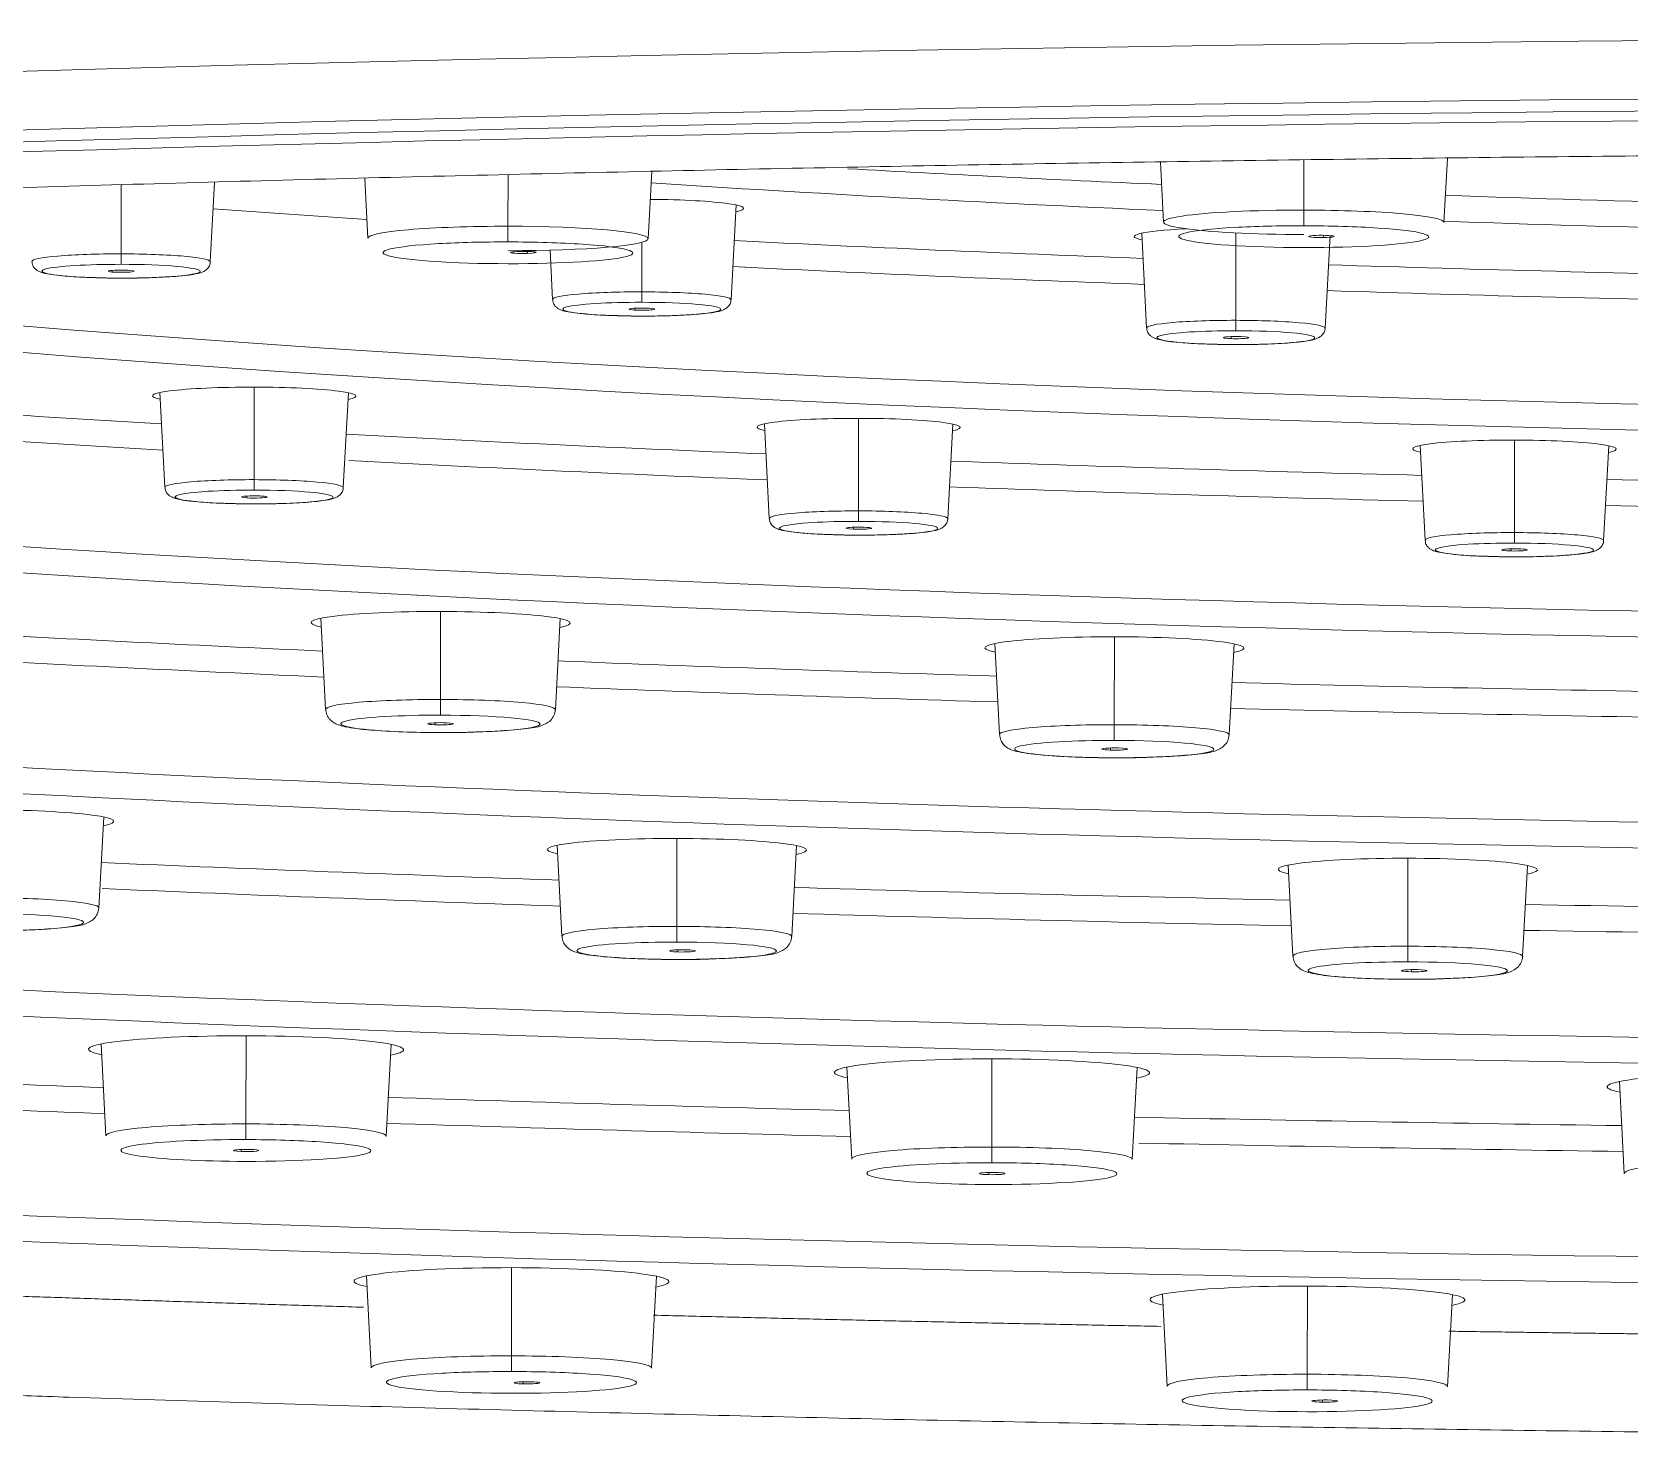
# Model space of a CAD drawing. Extents: x 16539 to 19738, y -91 to 2224.
# Drawn here: x 17463.98 to 17495.48, y 1192.75 to 1220.48 of the extents above; entities that cross this region are included whole.
import ezdxf

# ---------------------------------------------------------------- set-up
doc = ezdxf.new("R2010")
doc.units = 0
doc.header["$LTSCALE"] = 10
doc.header["$MEASUREMENT"] = 0
doc.layers.add('1', color=7, linetype='CONTINUOUS')

msp = doc.modelspace()

# ---------------------------------------------------------------- linework, layer by layer
at = {"layer": '1', "color": 7, "linetype": 'Continuous', "lineweight": 13}
for p, q in [((17489.062, 1216.97), (17489.064, 1217.962)), ((17473.37, 1216.651), (17473.371, 1217.661)), ((17465.742, 1217.47), (17465.74, 1216.106)), ((17487.723, 1214.796), (17487.726, 1216.52)), ((17489.455, 1216.428), (17489.457, 1216.472)), ((17473.752, 1216.112), (17473.756, 1216.155)), ((17476.01, 1216.334), (17476.009, 1215.358)), ((17465.566, 1215.749), (17465.564, 1215.78)), ((17475.873, 1214.998), (17475.871, 1215.034)), ((17487.631, 1214.434), (17487.63, 1214.474)), ((17468.365, 1213.478), (17468.363, 1211.653)), ((17480.285, 1212.862), (17480.283, 1211.037)), ((17493.216, 1210.608), (17493.218, 1212.434)), ((17468.222, 1211.293), (17468.22, 1211.329)), ((17480.181, 1210.675), (17480.179, 1210.715)), ((17493.155, 1210.245), (17493.154, 1210.288)), ((17472.041, 1209.052), (17472.039, 1207.317)), ((17485.329, 1208.554), (17485.327, 1206.819)), ((17471.926, 1206.856), (17471.929, 1206.817)), ((17485.252, 1206.36), (17485.253, 1206.318)), ((17476.699, 1202.84), (17476.702, 1204.575)), ((17491.114, 1202.45), (17491.116, 1204.184)), ((17476.722, 1202.336), (17476.72, 1202.377)), ((17491.189, 1201.946), (17491.188, 1201.989)), ((17468.202, 1198.944), (17468.204, 1200.683)), ((17482.912, 1198.488), (17482.915, 1200.227)), ((17468.11, 1198.4), (17468.108, 1198.441)), ((17482.851, 1197.943), (17482.85, 1197.986)), ((17473.44, 1196.108), (17473.437, 1194.369)), ((17489.132, 1194.006), (17489.134, 1195.746)), ((17473.668, 1193.816), (17473.667, 1193.858)), ((17489.433, 1193.455), (17489.432, 1193.499))]:
    msp.add_line(p, q, dxfattribs=at)
at = {"layer": '1', "color": 7, "linetype": 'Continuous', "lineweight": 18}
for p, q in [((17491.828, 1216.724), (17491.896, 1217.99)), ((17476.135, 1216.405), (17476.207, 1217.732)), ((17486.238, 1217.913), (17486.298, 1216.732)), ((17467.5, 1215.95), (17467.585, 1217.516)), ((17470.545, 1217.59), (17470.605, 1216.413)), ((17477.769, 1215.201), (17477.87, 1217.071)), ((17485.868, 1216.514), (17485.964, 1214.644)), ((17489.484, 1214.639), (17489.583, 1216.466)), ((17474.199, 1216.179), (17474.249, 1215.206)), ((17466.507, 1213.372), (17466.603, 1211.501)), ((17470.123, 1211.496), (17470.224, 1213.366)), ((17478.427, 1212.755), (17478.523, 1210.885)), ((17482.043, 1210.88), (17482.144, 1212.75)), ((17491.361, 1212.327), (17491.456, 1210.457)), ((17494.976, 1210.452), (17495.077, 1212.322)), ((17469.682, 1208.918), (17469.774, 1207.122)), ((17474.304, 1207.115), (17474.401, 1208.911)), ((17482.971, 1208.42), (17483.063, 1206.624)), ((17487.592, 1206.617), (17487.689, 1208.413)), ((17465.302, 1203.203), (17465.399, 1204.999)), ((17474.343, 1204.441), (17474.435, 1202.645)), ((17478.965, 1202.639), (17479.062, 1204.435)), ((17488.758, 1204.051), (17488.85, 1202.255)), ((17493.379, 1202.248), (17493.476, 1204.044)), ((17465.345, 1200.522), (17465.438, 1198.706)), ((17470.968, 1198.698), (17471.066, 1200.514)), ((17480.055, 1200.066), (17480.148, 1198.25)), ((17485.678, 1198.242), (17485.776, 1200.058)), ((17495.291, 1199.781), (17495.384, 1197.965)), ((17470.58, 1195.947), (17470.673, 1194.131)), ((17476.203, 1194.123), (17476.301, 1195.939)), ((17486.275, 1195.584), (17486.368, 1193.768)), ((17491.898, 1193.76), (17491.996, 1195.576))]:
    msp.add_line(p, q, dxfattribs=at)
at = {"layer": '1', "color": 7, "linetype": 'Continuous', "lineweight": 13}
for centre, major_axis, ratio, start_param, end_param in [((17513.616, 1207.315), (149.898, -0.213), 0.087156, 1.571185, 3.009838), ((17489.062, 1216.96), (0, -0.3), 0.000387, 4.677482, 6.195919), ((17473.37, 1216.64), (0, -0.3), 0.000387, 4.677482, 6.195919), ((17489.063, 1216.446), (2.465, -0.004), 0.087156, 2.158417, 4.712778), ((17489.063, 1216.446), (2.465, -0.004), 0.087156, 4.712778, 7.216234), ((17465.74, 1215.953), (1.76, -0.003), 0.087156, 1.571185, 3.146155), ((17465.74, 1216.099), (0, 0.2), 0.000387, 1.53589, 3.054326), ((17465.74, 1215.953), (1.76, -0.003), 0.087156, 6.278617, 7.85437), ((17473.37, 1216.127), (2.465, -0.004), 0.087156, 2.158417, 4.712778), ((17473.37, 1216.127), (2.465, -0.004), 0.087156, 4.712778, 7.216234), ((17465.74, 1215.764), (1.56, -0.002), 0.087156, 2.193957, 4.712778), ((17465.74, 1215.764), (1.56, -0.002), 0.087156, 4.712778, 7.85437), ((17476.009, 1215.204), (1.76, -0.003), 0.087156, 1.571185, 3.146155), ((17476.009, 1215.015), (1.56, -0.002), 0.087156, 2.193957, 4.712778), ((17476.009, 1215.351), (0, 0.2), 0.000387, 1.53589, 3.054326), ((17476.009, 1215.015), (1.56, -0.002), 0.087156, 4.712778, 7.85437), ((17476.009, 1215.204), (1.76, -0.003), 0.087156, 6.278617, 7.85437), ((17487.724, 1214.642), (1.76, -0.003), 0.087156, 1.571185, 3.146155), ((17487.723, 1214.789), (0, -0.2), 0.000387, 4.677482, 6.195919), ((17487.724, 1214.642), (1.76, -0.003), 0.087156, 6.278617, 7.85437), ((17487.724, 1214.454), (1.56, -0.002), 0.087156, 2.193957, 4.712778), ((17487.724, 1214.454), (1.56, -0.002), 0.087156, 4.712778, 7.85437), ((17468.363, 1211.499), (1.76, -0.003), 0.087156, 1.571185, 3.146155), ((17468.363, 1211.646), (0, 0.2), 0.000387, 1.53589, 3.054326), ((17468.363, 1211.499), (1.76, -0.003), 0.087156, 6.278617, 7.85437), ((17468.363, 1211.311), (1.56, -0.002), 0.087156, 2.193957, 4.712778), ((17468.363, 1211.311), (1.56, -0.002), 0.087156, 4.712778, 7.85437), ((17480.283, 1210.883), (1.76, -0.003), 0.087156, 1.571185, 3.146155), ((17480.283, 1211.03), (0, 0.2), 0.000387, 1.53589, 3.054326), ((17480.283, 1210.883), (1.76, -0.003), 0.087156, 6.278617, 7.85437), ((17480.283, 1210.694), (1.56, -0.002), 0.087156, 2.193957, 4.712778), ((17480.283, 1210.694), (1.56, -0.002), 0.087156, 4.712778, 7.85437), ((17493.216, 1210.455), (1.76, -0.003), 0.087156, 1.571185, 3.146155), ((17493.216, 1210.266), (1.56, -0.002), 0.087156, 2.193957, 4.712778), ((17493.216, 1210.601), (0, -0.2), 0.000387, 4.677482, 6.195919), ((17493.216, 1210.455), (1.76, -0.003), 0.087156, 6.278617, 7.85437), ((17493.216, 1210.266), (1.56, -0.002), 0.087156, 4.712778, 7.85437), ((17472.039, 1207.119), (2.265, -0.003), 0.087156, 1.571185, 3.146151), ((17472.039, 1207.306), (0, 0.3), 0.000387, 1.53589, 3.054326), ((17472.039, 1207.119), (2.265, -0.003), 0.087156, 6.278614, 7.85437), ((17472.039, 1206.836), (1.965, -0.003), 0.087156, 2.157828, 4.712778), ((17472.039, 1206.836), (1.965, -0.003), 0.087156, 4.712778, 7.85437), ((17485.327, 1206.621), (2.265, -0.003), 0.087156, 1.571185, 3.146151), ((17485.327, 1206.808), (0, 0.3), 0.000387, 1.53589, 3.054326), ((17485.327, 1206.621), (2.265, -0.003), 0.087156, 6.278614, 7.85437), ((17485.327, 1206.338), (1.965, -0.003), 0.087156, 2.157828, 4.712778), ((17485.327, 1206.338), (1.965, -0.003), 0.087156, 4.712778, 7.85437), ((17463.037, 1203.208), (2.265, -0.003), 0.087156, 6.278614, 7.85437), ((17463.036, 1202.924), (1.965, -0.003), 0.087156, 4.712778, 7.85437), ((17476.7, 1202.643), (2.265, -0.003), 0.087156, 1.571185, 3.146151), ((17476.7, 1202.83), (0, 0.3), 0.000387, 1.53589, 3.054326), ((17476.7, 1202.643), (2.265, -0.003), 0.087156, 6.278614, 7.85437), ((17476.7, 1202.36), (1.965, -0.003), 0.087156, 2.157828, 4.712778), ((17476.7, 1202.36), (1.965, -0.003), 0.087156, 4.712778, 7.85437), ((17491.115, 1202.252), (2.265, -0.003), 0.087156, 1.571185, 3.146151), ((17491.114, 1202.439), (0, -0.3), 0.000387, 4.677482, 6.195919), ((17491.115, 1202.252), (2.265, -0.003), 0.087156, 6.278614, 7.85437), ((17491.114, 1201.969), (1.965, -0.003), 0.087156, 2.157828, 4.712778), ((17491.114, 1201.969), (1.965, -0.003), 0.087156, 4.712778, 7.85437), ((17468.202, 1198.933), (0, -0.3), 0.000387, 4.677482, 6.195919), ((17468.202, 1198.42), (2.465, -0.004), 0.087156, 4.712778, 7.216234), ((17482.912, 1198.478), (0, -0.3), 0.000387, 4.677482, 6.195919), ((17482.912, 1197.964), (2.465, -0.004), 0.087156, 4.712778, 7.216234), ((17473.437, 1194.359), (0, 0.3), 0.000387, 1.53589, 3.054326), ((17473.438, 1193.845), (2.465, -0.004), 0.087156, 2.158417, 4.712778), ((17473.438, 1193.845), (2.465, -0.004), 0.087156, 4.712778, 7.216234), ((17489.132, 1193.996), (0, 0.3), 0.000387, 1.53589, 3.054326), ((17489.132, 1193.482), (2.465, -0.004), 0.087156, 2.158417, 4.712778), ((17489.132, 1193.482), (2.465, -0.004), 0.087156, 4.712778, 7.216234)]:
    msp.add_ellipse(centre, major_axis=major_axis, ratio=ratio, start_param=start_param, end_param=end_param, dxfattribs=at)
at = {"layer": '1', "color": 7, "linetype": 'Continuous', "lineweight": 18}
for centre, major_axis, ratio, start_param, end_param in [((17513.614, 1206.23), (149.122, -0.212), 0.087156, 1.571185, 3.058336), ((17513.614, 1206.062), (-148.362, 0.211), 0.087156, 4.712778, 7.458922), ((17513.614, 1205.925), (-147.742, 0.21), 0.087156, 4.712778, 6.687809), ((17513.637, 1222.331), (-62.469, 0.089), 0.087156, 1.003686, 1.117225), ((17513.637, 1221.866), (-62.968, 0.089), 0.087156, 0.93408, 1.121594), ((17513.637, 1221.866), (-73.032, 0.104), 0.087156, 0.888134, 0.94051), ((17476.012, 1217.008), (2.005, -0.003), 0.087156, 5.889353, 7.771412), ((17513.637, 1222.331), (-62.469, 0.089), 0.087156, 1.214761, 1.395158), ((17513.633, 1219.342), (-73.669, 0.105), 0.087156, 0.434517, 1.571185), ((17489.063, 1216.729), (2.765, -0.004), 0.087156, 1.571185, 4.712778), ((17489.063, 1216.729), (2.765, -0.004), 0.087156, 6.278616, 7.85437), ((17513.637, 1221.866), (-62.968, 0.089), 0.087156, 1.217265, 1.571185), ((17473.37, 1216.41), (2.765, -0.004), 0.087156, 1.571185, 3.146155), ((17473.37, 1216.41), (2.765, -0.004), 0.087156, 4.712778, 7.85437), ((17513.637, 1221.866), (-73.032, 0.104), 0.087156, 1.058516, 1.181235), ((17487.726, 1216.446), (2.005, -0.003), 0.087156, 2.079534, 3.535417), ((17489.063, 1216.446), (2.465, -0.004), 0.087156, 1.571185, 2.158417), ((17489.063, 1216.446), (2.465, -0.004), 0.087156, 0.933049, 1.571185), ((17489.409, 1216.45), (-0.254, 0), 0.087481, 4.894863, 8.036456), ((17489.409, 1216.45), (-0.254, 0), 0.087481, 1.75327, 4.894863), ((17513.632, 1218.877), (-74.168, 0.105), 0.087156, 0.447869, 1.571185), ((17473.37, 1216.127), (2.465, -0.004), 0.087156, 1.571185, 2.158417), ((17473.37, 1216.127), (2.465, -0.004), 0.087156, 0.933049, 1.571185), ((17473.676, 1216.134), (-0.254, 0), 0.087441, 5.016308, 8.157901), ((17473.676, 1216.134), (-0.254, 0), 0.087441, 1.874716, 5.016308), ((17465.74, 1215.764), (1.56, -0.002), 0.087156, 1.571185, 2.193957), ((17465.744, 1215.764), (-0.252, 0), 0.087156, 3.926885, 7.068478), ((17465.744, 1215.764), (-0.252, 0), 0.087156, 0.785293, 3.926885), ((17513.636, 1221.401), (-73.531, 0.104), 0.087156, 1.061903, 1.184425), ((17513.637, 1221.866), (-73.032, 0.104), 0.087156, 1.234838, 1.363594), ((17476.009, 1215.015), (1.56, -0.002), 0.087156, 1.571185, 2.193957), ((17513.636, 1221.401), (-73.531, 0.104), 0.087156, 1.236802, 1.365362), ((17476.013, 1215.016), (-0.251, 0), 0.087188, 4.123272, 7.264865), ((17476.013, 1215.016), (-0.251, 0), 0.087188, 0.98168, 4.123272), ((17487.724, 1214.454), (1.56, -0.002), 0.087156, 1.571185, 2.193957), ((17487.728, 1214.454), (-0.251, 0), 0.087216, 4.319729, 7.461322), ((17487.728, 1214.454), (-0.251, 0), 0.087216, 1.178137, 4.319729), ((17513.628, 1215.888), (-86.368, 0.123), 0.087156, 0.230903, 1.571185), ((17513.629, 1216.353), (-85.869, 0.122), 0.087156, 0.297907, 1.571185), ((17513.624, 1212.9), (-99.568, 0.141), 0.087156, 6.164144, 7.85437), ((17513.625, 1213.365), (-99.069, 0.141), 0.087156, 6.21711, 7.85437), ((17468.366, 1213.303), (2.005, -0.003), 0.087156, 1.571185, 3.535417), ((17468.366, 1213.303), (2.005, -0.003), 0.087156, 5.889353, 7.85437), ((17513.632, 1218.877), (-85.232, 0.121), 0.087156, 0.884698, 0.985523), ((17513.632, 1218.412), (-85.731, 0.122), 0.087156, 0.891717, 0.989745), ((17480.286, 1212.687), (2.005, -0.003), 0.087156, 1.571185, 3.535417), ((17480.286, 1212.687), (2.005, -0.003), 0.087156, 5.889353, 7.85437), ((17513.632, 1218.877), (-85.232, 0.121), 0.087156, 1.035936, 1.145499), ((17493.219, 1212.259), (2.005, -0.003), 0.087156, 1.571185, 3.535417), ((17493.219, 1212.259), (2.005, -0.003), 0.087156, 5.889353, 7.85437), ((17513.632, 1218.412), (-85.731, 0.122), 0.087156, 1.040109, 1.148494), ((17513.632, 1218.877), (-85.232, 0.121), 0.087156, 1.191985, 1.306899), ((17513.632, 1218.877), (-85.232, 0.121), 0.087156, 1.350979, 1.468789), ((17468.363, 1211.311), (1.56, -0.002), 0.087156, 1.571185, 2.193957), ((17468.367, 1211.311), (-0.252, 0), 0.087198, 4.10129, 7.242882), ((17468.367, 1211.311), (-0.252, 0), 0.087198, 0.959697, 4.10129), ((17513.632, 1218.412), (-85.731, 0.122), 0.087156, 1.193948, 1.308764), ((17513.632, 1218.412), (-85.731, 0.122), 0.087156, 1.351961, 1.469721), ((17513.62, 1209.911), (-113.768, 0.162), 0.087156, 6.207341, 7.85437), ((17480.283, 1210.694), (1.56, -0.002), 0.087156, 1.571185, 2.193957), ((17480.287, 1210.695), (-0.252, 0), 0.087234, 4.275947, 7.417539), ((17480.287, 1210.695), (-0.252, 0), 0.087234, 1.134354, 4.275947), ((17513.62, 1210.376), (-113.269, 0.161), 0.087156, 6.277389, 7.85437), ((17493.216, 1210.266), (1.56, -0.002), 0.087156, 1.571185, 2.193957), ((17493.22, 1210.267), (-0.252, 0), 0.087262, 4.45067, 7.592262), ((17493.22, 1210.267), (-0.252, 0), 0.087262, 1.309077, 4.45067), ((17472.042, 1208.829), (2.555, -0.004), 0.087156, 1.571185, 3.544449), ((17472.042, 1208.829), (2.555, -0.004), 0.087156, 5.880321, 7.85437), ((17513.615, 1206.923), (-128.968, 0.183), 0.087156, 6.151627, 7.85437), ((17513.616, 1207.388), (-128.469, 0.183), 0.087156, 6.192566, 7.85437), ((17513.628, 1215.888), (-98.432, 0.14), 0.087156, 1.019786, 1.108487), ((17485.33, 1208.331), (2.555, -0.004), 0.087156, 1.571185, 3.544449), ((17485.33, 1208.331), (2.555, -0.004), 0.087156, 5.880321, 7.85437), ((17513.627, 1215.424), (-98.931, 0.141), 0.087156, 1.020277, 1.111285), ((17513.628, 1215.888), (-98.432, 0.14), 0.087156, 1.160471, 1.254522), ((17513.627, 1215.424), (-98.931, 0.141), 0.087156, 1.162385, 1.256437), ((17513.628, 1215.888), (-98.432, 0.14), 0.087156, 1.303806, 1.401048), ((17472.039, 1206.836), (1.965, -0.003), 0.087156, 1.571185, 2.157829), ((17513.627, 1215.424), (-98.931, 0.141), 0.087156, 1.304886, 1.402177), ((17472.044, 1206.837), (-0.253, 0), 0.087255, 4.24074, 7.382333), ((17472.044, 1206.837), (-0.253, 0), 0.087255, 1.099148, 4.24074), ((17485.327, 1206.338), (1.965, -0.003), 0.087156, 1.571185, 2.157829), ((17485.332, 1206.339), (-0.253, 0), 0.087293, 4.398038, 7.539631), ((17485.332, 1206.339), (-0.253, 0), 0.087293, 1.256446, 4.398038), ((17463.039, 1204.917), (2.555, -0.004), 0.087156, 5.880321, 7.85437), ((17476.702, 1204.352), (2.555, -0.004), 0.087156, 1.571185, 3.544449), ((17476.702, 1204.352), (2.555, -0.004), 0.087156, 5.880321, 7.85437), ((17513.624, 1212.9), (-112.632, 0.16), 0.087156, 1.127975, 1.215007), ((17491.117, 1203.962), (2.555, -0.004), 0.087156, 1.571185, 3.544449), ((17491.117, 1203.962), (2.555, -0.004), 0.087156, 5.880321, 7.85437), ((17513.623, 1212.435), (-113.131, 0.161), 0.087156, 1.130233, 1.216872), ((17513.624, 1212.9), (-112.632, 0.16), 0.087156, 1.258597, 1.348623), ((17513.624, 1212.9), (-112.632, 0.16), 0.087156, 1.390691, 1.483662), ((17513.623, 1212.435), (-113.131, 0.161), 0.087156, 1.259775, 1.34985), ((17476.7, 1202.36), (1.965, -0.003), 0.087156, 1.571185, 2.157829), ((17513.623, 1212.435), (-113.131, 0.161), 0.087156, 1.391231, 1.4843), ((17476.81, 1202.357), (-0.253, 0), 0.087324, 4.354709, 7.496301), ((17476.81, 1202.357), (-0.253, 0), 0.087324, 1.213116, 4.354709), ((17491.114, 1201.969), (1.965, -0.003), 0.087156, 1.571185, 2.157829), ((17491.243, 1201.967), (-0.253, 0), 0.087358, 4.497921, 7.639514), ((17491.243, 1201.967), (-0.253, 0), 0.087358, 1.356329, 4.497921), ((17468.205, 1200.412), (3.105, -0.004), 0.087156, 1.571185, 3.550192), ((17468.205, 1200.412), (3.105, -0.004), 0.087156, 5.874627, 7.85437), ((17513.62, 1209.911), (-127.832, 0.182), 0.087156, 1.11266, 1.184033), ((17482.915, 1199.957), (3.105, -0.004), 0.087156, 1.571185, 3.550192), ((17482.915, 1199.957), (3.105, -0.004), 0.087156, 5.874627, 7.85437), ((17498.151, 1199.672), (3.105, -0.004), 0.087156, 1.571185, 3.550192), ((17513.619, 1209.446), (-128.331, 0.182), 0.087156, 1.114329, 1.185849), ((17513.62, 1209.911), (-127.832, 0.182), 0.087156, 1.231059, 1.305573), ((17513.62, 1209.911), (-127.832, 0.182), 0.087156, 1.350881, 1.427359), ((17468.203, 1198.703), (2.765, -0.004), 0.087156, 1.571185, 3.146155), ((17468.203, 1198.703), (2.765, -0.004), 0.087156, 6.278616, 7.85437), ((17513.619, 1209.446), (-128.331, 0.182), 0.087156, 1.232188, 1.306849), ((17468.202, 1198.42), (2.465, -0.004), 0.087156, 1.571185, 4.712778), ((17468.207, 1198.42), (-0.253, 0), 0.087354, 4.318924, 7.460516), ((17468.207, 1198.42), (-0.253, 0), 0.087354, 1.177331, 4.318924), ((17468.202, 1198.42), (2.465, -0.004), 0.087156, 0.933049, 1.571185), ((17482.913, 1198.247), (2.765, -0.004), 0.087156, 1.571185, 3.146155), ((17482.913, 1198.247), (2.765, -0.004), 0.087156, 6.278616, 7.85437), ((17513.619, 1209.446), (-128.331, 0.182), 0.087156, 1.352501, 1.428144), ((17482.912, 1197.964), (2.465, -0.004), 0.087156, 1.571185, 4.712778), ((17482.912, 1197.964), (2.465, -0.004), 0.087156, 0.933049, 1.571185), ((17498.148, 1197.962), (2.765, -0.004), 0.087156, 1.571185, 3.146155), ((17482.917, 1197.965), (-0.253, 0), 0.087399, 4.450162, 7.591755), ((17482.917, 1197.965), (-0.253, 0), 0.087399, 1.308569, 4.450162), ((17473.44, 1195.838), (3.105, -0.004), 0.087156, 1.571185, 3.550192), ((17473.44, 1195.838), (3.105, -0.004), 0.087156, 5.874578, 7.85437), ((17489.135, 1195.475), (3.105, -0.004), 0.087156, 1.571185, 3.550192), ((17489.135, 1195.475), (3.105, -0.004), 0.087156, 5.874578, 7.85437), ((17473.438, 1194.128), (2.765, -0.004), 0.087156, 1.571185, 3.146155), ((17473.438, 1194.128), (2.765, -0.004), 0.087156, 6.278616, 7.85437), ((17473.438, 1193.845), (2.465, -0.004), 0.087156, 1.571185, 2.158417), ((17473.438, 1193.845), (2.465, -0.004), 0.087156, 0.933049, 1.571185), ((17489.133, 1193.765), (2.765, -0.004), 0.087156, 1.571185, 3.146155), ((17489.133, 1193.765), (2.765, -0.004), 0.087156, 6.278616, 7.85437), ((17473.744, 1193.837), (-0.254, 0), 0.087442, 4.40925, 7.550842), ((17473.744, 1193.837), (-0.254, 0), 0.087442, 1.267657, 4.40925), ((17489.132, 1193.482), (2.465, -0.004), 0.087156, 1.571185, 2.158417), ((17489.132, 1193.482), (2.465, -0.004), 0.087156, 0.933049, 1.571185), ((17489.478, 1193.477), (-0.254, 0), 0.087481, 4.530695, 7.672288), ((17489.478, 1193.477), (-0.254, 0), 0.087481, 1.389103, 4.530695)]:
    msp.add_ellipse(centre, major_axis=major_axis, ratio=ratio, start_param=start_param, end_param=end_param, dxfattribs=at)
for points, knots in [([(17513.575, 1218.11), (17511.171, 1218.113), (17508.771, 1218.111), (17505.173, 1218.101), (17503.975, 1218.096), (17502.478, 1218.088), (17502.178, 1218.087), (17501.579, 1218.083), (17501.28, 1218.081), (17500.382, 1218.076), (17499.785, 1218.072), (17496.802, 1218.05), (17494.431, 1218.028), (17489.719, 1217.973), (17487.377, 1217.941), (17482.724, 1217.866), (17478.099, 1217.781), (17471.25, 1217.625), (17466.742, 1217.502), (17462.263, 1217.368), (17460.039, 1217.296), (17456.725, 1217.181), (17455.623, 1217.141), (17454.389, 1217.095), (17454.252, 1217.09), (17453.978, 1217.08), (17453.841, 1217.074), (17453.43, 1217.059), (17452.611, 1217.028), (17451.796, 1216.996), (17449.09, 1216.887), (17446.959, 1216.797), (17442.763, 1216.606), (17440.697, 1216.507), (17436.63, 1216.3), (17432.629, 1216.084), (17426.819, 1215.735), (17423.076, 1215.485), (17419.398, 1215.227), (17417.592, 1215.094), (17415.376, 1214.922), (17414.714, 1214.869), (17413.947, 1214.808), (17413.62, 1214.781), (17413.402, 1214.764), (17413.293, 1214.755), (17412.315, 1214.675), (17411.458, 1214.603), (17408.922, 1214.385), (17407.28, 1214.237), (17404.088, 1213.934), (17400.99, 1213.624), (17396.622, 1213.141), (17393.896, 1212.807), (17391.262, 1212.467), (17389.992, 1212.294), (17387.545, 1211.941), (17386.369, 1211.761), (17384.959, 1211.533), (17384.61, 1211.476), (17384.266, 1211.418), (17384.129, 1211.395), (17384.06, 1211.383), (17383.856, 1211.349), (17383.178, 1211.233), (17382.523, 1211.117), (17380.993, 1210.836), (17380.03, 1210.647), (17378.215, 1210.267), (17376.511, 1209.883), (17374.288, 1209.297), (17373.027, 1208.901), (17371.876, 1208.501), (17371.357, 1208.3), (17370.429, 1207.893), (17370.022, 1207.689), (17369.628, 1207.457), (17369.564, 1207.418), (17369.501, 1207.379), (17369.46, 1207.353), (17369.44, 1207.34), (17369.34, 1207.276), (17369.11, 1207.12), (17368.914, 1206.965), (17368.567, 1206.655), (17368.394, 1206.448), (17368.167, 1206.034), (17368.056, 1205.621), (17368.236, 1205.001), (17368.588, 1204.589), (17369.056, 1204.176), (17369.349, 1203.97), (17370.051, 1203.558), (17370.461, 1203.352), (17370.961, 1203.133), (17370.991, 1203.12), (17371.051, 1203.094), (17371.081, 1203.081), (17371.172, 1203.043), (17371.356, 1202.966), (17371.805, 1202.787), (17372.222, 1202.634), (17373.096, 1202.33), (17373.733, 1202.129), (17375.118, 1201.731), (17376.611, 1201.336), (17379.174, 1200.755), (17381.099, 1200.374), (17383.133, 1199.997), (17384.204, 1199.811), (17385.893, 1199.533), (17386.47, 1199.441), (17387.356, 1199.304), (17387.804, 1199.235), (17388.336, 1199.156), (17388.567, 1199.121), (17388.72, 1199.099), (17388.798, 1199.087), (17390.112, 1198.895), (17391.394, 1198.717), (17394.049, 1198.368), (17395.422, 1198.196), (17398.255, 1197.86), (17401.177, 1197.53), (17405.824, 1197.055), (17409.097, 1196.751), (17412.46, 1196.453), (17414.185, 1196.308), (17416.841, 1196.095), (17417.738, 1196.024), (17419.1, 1195.92), (17419.671, 1195.877), (17420.246, 1195.834), (17420.477, 1195.817), (17420.592, 1195.809), (17420.939, 1195.783), (17423.023, 1195.63), (17425.146, 1195.483), (17428.979, 1195.231), (17430.924, 1195.109), (17434.875, 1194.874), (17438.883, 1194.647), (17445.07, 1194.334), (17449.311, 1194.142), (17453.611, 1193.959), (17455.79, 1193.871), (17459.103, 1193.747), (17460.215, 1193.707), (17461.615, 1193.658), (17462.035, 1193.643), (17462.457, 1193.629), (17462.738, 1193.619), (17462.879, 1193.615), (17463.583, 1193.591), (17464.147, 1193.572), (17466.969, 1193.481), (17469.237, 1193.412), (17473.795, 1193.286), (17476.085, 1193.228), (17480.684, 1193.121), (17485.304, 1193.024), (17492.296, 1192.909), (17496.998, 1192.852), (17501.72, 1192.805), (17504.092, 1192.786), (17508.856, 1192.759), (17511.248, 1192.751), (17513.652, 1192.747)], [0, 0, 0, 0, 0.015625, 0.015625, 0.023438, 0.023438, 0.025391, 0.025391, 0.027344, 0.027344, 0.03125, 0.03125, 0.046875, 0.046875, 0.0625, 0.0625, 0.078125, 0.09375, 0.109375, 0.109375, 0.125, 0.125, 0.132813, 0.132813, 0.133789, 0.133789, 0.134766, 0.134766, 0.136719, 0.140625, 0.140625, 0.15625, 0.15625, 0.171875, 0.171875, 0.1875, 0.203125, 0.21875, 0.21875, 0.234375, 0.234375, 0.238281, 0.240234, 0.241211, 0.241211, 0.242188, 0.242188, 0.25, 0.25, 0.265625, 0.265625, 0.28125, 0.296875, 0.3125, 0.3125, 0.328125, 0.328125, 0.34375, 0.34375, 0.347656, 0.348633, 0.348633, 0.349609, 0.349609, 0.351563, 0.359375, 0.359375, 0.375, 0.375, 0.390625, 0.40625, 0.421875, 0.421875, 0.4375, 0.4375, 0.453125, 0.453125, 0.455078, 0.456055, 0.456055, 0.457031, 0.457031, 0.460938, 0.46875, 0.46875, 0.484375, 0.484375, 0.5, 0.515625, 0.53125, 0.53125, 0.546875, 0.546875, 0.5625, 0.5625, 0.563477, 0.563477, 0.564453, 0.564453, 0.566406, 0.570313, 0.578125, 0.578125, 0.59375, 0.59375, 0.609375, 0.625, 0.640625, 0.640625, 0.65625, 0.65625, 0.664063, 0.664063, 0.667969, 0.669922, 0.670898, 0.670898, 0.671875, 0.671875, 0.6875, 0.6875, 0.703125, 0.703125, 0.71875, 0.734375, 0.75, 0.75, 0.765625, 0.765625, 0.773438, 0.773438, 0.777344, 0.77832, 0.77832, 0.779297, 0.779297, 0.78125, 0.796875, 0.796875, 0.8125, 0.8125, 0.828125, 0.84375, 0.859375, 0.859375, 0.875, 0.875, 0.882813, 0.882813, 0.884766, 0.885742, 0.885742, 0.886719, 0.886719, 0.890625, 0.890625, 0.90625, 0.90625, 0.921875, 0.921875, 0.9375, 0.953125, 0.96875, 0.96875, 0.984375, 0.984375, 1, 1, 1, 1]), ([(17463.985, 1215.954), (17463.985, 1215.934), (17463.988, 1215.889), (17464.026, 1215.828), (17464.077, 1215.782), (17464.14, 1215.749), (17464.263, 1215.711), (17464.535, 1215.673), (17464.919, 1215.645), (17465.159, 1215.639), (17465.213, 1215.638)], [0, 0, 0, 0, 0.032458, 0.081052, 0.128513, 0.188395, 0.304996, 0.633148, 0.920833, 1, 1, 1, 1]), ([(17465.74, 1215.627), (17465.914, 1215.627), (17466.273, 1215.632), (17466.788, 1215.655), (17467.156, 1215.697), (17467.307, 1215.728), (17467.41, 1215.779), (17467.471, 1215.844), (17467.502, 1215.911), (17467.498, 1215.947), (17467.498, 1215.952)], [0, 0, 0, 0, 0.19435, 0.426055, 0.662938, 0.843328, 0.90379, 0.94984, 0.992901, 1, 1, 1, 1]), ([(17474.254, 1215.205), (17474.253, 1215.185), (17474.257, 1215.14), (17474.295, 1215.079), (17474.346, 1215.034), (17474.409, 1215), (17474.532, 1214.962), (17474.804, 1214.925), (17475.188, 1214.896), (17475.428, 1214.89), (17475.482, 1214.889)], [0, 0, 0, 0, 0.032458, 0.081052, 0.128513, 0.188395, 0.304996, 0.633148, 0.920833, 1, 1, 1, 1]), ([(17476.009, 1214.879), (17476.183, 1214.879), (17476.542, 1214.883), (17477.057, 1214.907), (17477.424, 1214.948), (17477.576, 1214.98), (17477.679, 1215.031), (17477.74, 1215.095), (17477.771, 1215.163), (17477.767, 1215.198), (17477.766, 1215.203)], [0, 0, 0, 0, 0.19435, 0.426055, 0.662938, 0.843328, 0.90379, 0.94984, 0.992901, 1, 1, 1, 1]), ([(17485.969, 1214.643), (17485.968, 1214.623), (17485.972, 1214.578), (17486.01, 1214.517), (17486.06, 1214.472), (17486.124, 1214.438), (17486.247, 1214.4), (17486.518, 1214.363), (17486.902, 1214.334), (17487.143, 1214.328), (17487.197, 1214.327)], [0, 0, 0, 0, 0.032458, 0.081052, 0.128513, 0.188395, 0.304996, 0.633148, 0.920833, 1, 1, 1, 1]), ([(17487.724, 1214.317), (17487.898, 1214.317), (17488.257, 1214.321), (17488.772, 1214.345), (17489.139, 1214.386), (17489.29, 1214.418), (17489.393, 1214.469), (17489.454, 1214.533), (17489.486, 1214.601), (17489.482, 1214.636), (17489.481, 1214.641)], [0, 0, 0, 0, 0.19435, 0.426055, 0.662938, 0.843328, 0.90379, 0.94984, 0.992901, 1, 1, 1, 1]), ([(17466.608, 1211.5), (17466.607, 1211.48), (17466.611, 1211.435), (17466.649, 1211.374), (17466.7, 1211.329), (17466.763, 1211.295), (17466.886, 1211.257), (17467.158, 1211.22), (17467.542, 1211.191), (17467.782, 1211.185), (17467.836, 1211.184)], [0, 0, 0, 0, 0.032458, 0.081052, 0.128513, 0.188395, 0.304996, 0.633148, 0.920833, 1, 1, 1, 1]), ([(17468.363, 1211.174), (17468.537, 1211.174), (17468.896, 1211.178), (17469.411, 1211.202), (17469.778, 1211.243), (17469.93, 1211.275), (17470.032, 1211.326), (17470.094, 1211.39), (17470.125, 1211.458), (17470.121, 1211.493), (17470.12, 1211.499)], [0, 0, 0, 0, 0.19435, 0.426055, 0.662938, 0.843328, 0.90379, 0.94984, 0.992901, 1, 1, 1, 1]), ([(17478.528, 1210.884), (17478.527, 1210.864), (17478.531, 1210.819), (17478.569, 1210.758), (17478.619, 1210.713), (17478.683, 1210.679), (17478.806, 1210.641), (17479.078, 1210.604), (17479.462, 1210.575), (17479.702, 1210.569), (17479.756, 1210.568)], [0, 0, 0, 0, 0.032458, 0.081052, 0.128513, 0.188395, 0.304996, 0.633148, 0.920833, 1, 1, 1, 1]), ([(17480.283, 1210.558), (17480.457, 1210.557), (17480.816, 1210.562), (17481.331, 1210.586), (17481.698, 1210.627), (17481.85, 1210.659), (17481.952, 1210.709), (17482.014, 1210.774), (17482.045, 1210.841), (17482.041, 1210.877), (17482.04, 1210.882)], [0, 0, 0, 0, 0.19435, 0.426055, 0.662938, 0.843328, 0.90379, 0.94984, 0.992901, 1, 1, 1, 1]), ([(17491.461, 1210.456), (17491.461, 1210.436), (17491.464, 1210.391), (17491.502, 1210.33), (17491.553, 1210.284), (17491.616, 1210.251), (17491.739, 1210.213), (17492.011, 1210.175), (17492.395, 1210.147), (17492.635, 1210.141), (17492.689, 1210.14)], [0, 0, 0, 0, 0.032458, 0.081052, 0.128513, 0.188395, 0.304996, 0.633148, 0.920833, 1, 1, 1, 1]), ([(17493.216, 1210.129), (17493.39, 1210.129), (17493.749, 1210.134), (17494.264, 1210.157), (17494.632, 1210.199), (17494.783, 1210.231), (17494.886, 1210.281), (17494.947, 1210.346), (17494.978, 1210.413), (17494.974, 1210.449), (17494.974, 1210.454)], [0, 0, 0, 0, 0.19435, 0.426055, 0.662938, 0.843328, 0.90379, 0.94984, 0.992901, 1, 1, 1, 1]), ([(17469.779, 1207.119), (17469.781, 1207.08), (17469.793, 1207.008), (17469.855, 1206.92), (17469.926, 1206.861), (17470.014, 1206.817), (17470.181, 1206.767), (17470.533, 1206.719), (17471.185, 1206.677), (17471.714, 1206.665), (17471.998, 1206.664), (17472.039, 1206.664)], [0, 0, 0, 0, 0.038445, 0.077595, 0.116321, 0.164481, 0.255838, 0.51611, 0.741607, 0.962164, 1, 1, 1, 1]), ([(17472.812, 1206.679), (17472.983, 1206.684), (17473.366, 1206.699), (17473.831, 1206.756), (17474.028, 1206.78), (17474.203, 1206.89), (17474.281, 1206.992), (17474.298, 1207.071), (17474.302, 1207.114)], [0, 0, 0, 0, 0.209948, 0.520573, 0.814998, 0.885414, 0.94542, 1, 1, 1, 1]), ([(17483.067, 1206.621), (17483.069, 1206.582), (17483.082, 1206.51), (17483.143, 1206.421), (17483.215, 1206.363), (17483.302, 1206.319), (17483.47, 1206.269), (17483.821, 1206.221), (17484.474, 1206.179), (17485.003, 1206.167), (17485.286, 1206.166), (17485.328, 1206.166)], [0, 0, 0, 0, 0.038445, 0.077595, 0.116321, 0.164481, 0.255838, 0.51611, 0.741607, 0.962164, 1, 1, 1, 1]), ([(17486.1, 1206.181), (17486.271, 1206.186), (17486.655, 1206.201), (17487.119, 1206.258), (17487.316, 1206.282), (17487.491, 1206.392), (17487.57, 1206.494), (17487.587, 1206.573), (17487.59, 1206.616)], [0, 0, 0, 0, 0.209948, 0.520573, 0.814998, 0.885414, 0.94542, 1, 1, 1, 1]), ([(17463.809, 1202.767), (17463.981, 1202.772), (17464.364, 1202.787), (17464.828, 1202.844), (17465.026, 1202.868), (17465.2, 1202.978), (17465.279, 1203.08), (17465.296, 1203.159), (17465.299, 1203.202)], [0, 0, 0, 0, 0.209948, 0.520573, 0.814998, 0.885414, 0.94542, 1, 1, 1, 1]), ([(17474.44, 1202.643), (17474.441, 1202.603), (17474.454, 1202.531), (17474.516, 1202.443), (17474.587, 1202.384), (17474.675, 1202.34), (17474.842, 1202.291), (17475.194, 1202.242), (17475.846, 1202.201), (17476.375, 1202.189), (17476.658, 1202.187), (17476.7, 1202.187)], [0, 0, 0, 0, 0.038445, 0.077595, 0.116321, 0.164481, 0.255838, 0.51611, 0.741607, 0.962164, 1, 1, 1, 1]), ([(17477.473, 1202.203), (17477.644, 1202.208), (17478.027, 1202.223), (17478.492, 1202.28), (17478.689, 1202.304), (17478.863, 1202.413), (17478.942, 1202.515), (17478.959, 1202.595), (17478.963, 1202.637)], [0, 0, 0, 0, 0.209948, 0.520573, 0.814998, 0.885414, 0.94542, 1, 1, 1, 1]), ([(17488.854, 1202.252), (17488.856, 1202.213), (17488.869, 1202.141), (17488.93, 1202.052), (17489.002, 1201.994), (17489.089, 1201.95), (17489.257, 1201.9), (17489.608, 1201.852), (17490.261, 1201.81), (17490.79, 1201.798), (17491.073, 1201.797), (17491.115, 1201.797)], [0, 0, 0, 0, 0.038445, 0.077595, 0.116321, 0.164481, 0.255838, 0.51611, 0.741607, 0.962164, 1, 1, 1, 1]), ([(17491.887, 1201.812), (17492.058, 1201.817), (17492.442, 1201.832), (17492.906, 1201.889), (17493.103, 1201.913), (17493.278, 1202.023), (17493.357, 1202.124), (17493.374, 1202.204), (17493.377, 1202.246)], [0, 0, 0, 0, 0.209948, 0.520573, 0.814998, 0.885414, 0.94542, 1, 1, 1, 1])]:
    msp.add_open_spline(points, degree=3, knots=knots, dxfattribs=at)
for points in [[(17465.213, 1215.638), (17465.468, 1215.627), (17465.74, 1215.627)], [(17475.482, 1214.889), (17475.737, 1214.879), (17476.009, 1214.879)], [(17487.197, 1214.327), (17487.451, 1214.317), (17487.724, 1214.317)], [(17467.836, 1211.184), (17468.091, 1211.174), (17468.363, 1211.174)], [(17479.756, 1210.568), (17480.011, 1210.558), (17480.283, 1210.558)], [(17492.689, 1210.14), (17492.944, 1210.13), (17493.216, 1210.129)], [(17472.039, 1206.664), (17472.465, 1206.66), (17472.812, 1206.679)], [(17485.328, 1206.166), (17485.753, 1206.162), (17486.1, 1206.181)], [(17476.7, 1202.187), (17477.126, 1202.184), (17477.473, 1202.203)], [(17491.115, 1201.797), (17491.541, 1201.793), (17491.887, 1201.812)]]:
    msp.add_open_spline(points, degree=2, dxfattribs=at)
at = {"layer": '1', "color": 7, "linetype": 'Continuous', "lineweight": 13}
for points in [[(17461.116, 1195.638), (17465.758, 1195.469), (17470.522, 1195.328)], [(17476.239, 1195.171), (17481.194, 1195.045), (17486.242, 1194.951)]]:
    msp.add_open_spline(points, degree=2, dxfattribs=at)
msp.add_open_spline([(17491.925, 1194.855), (17495.886, 1194.795), (17501.293, 1194.741), (17502.706, 1194.73)], degree=2, knots=[0, 0, 0, 0.738882, 1, 1, 1], dxfattribs=at)

doc.saveas('drawing.dxf')
